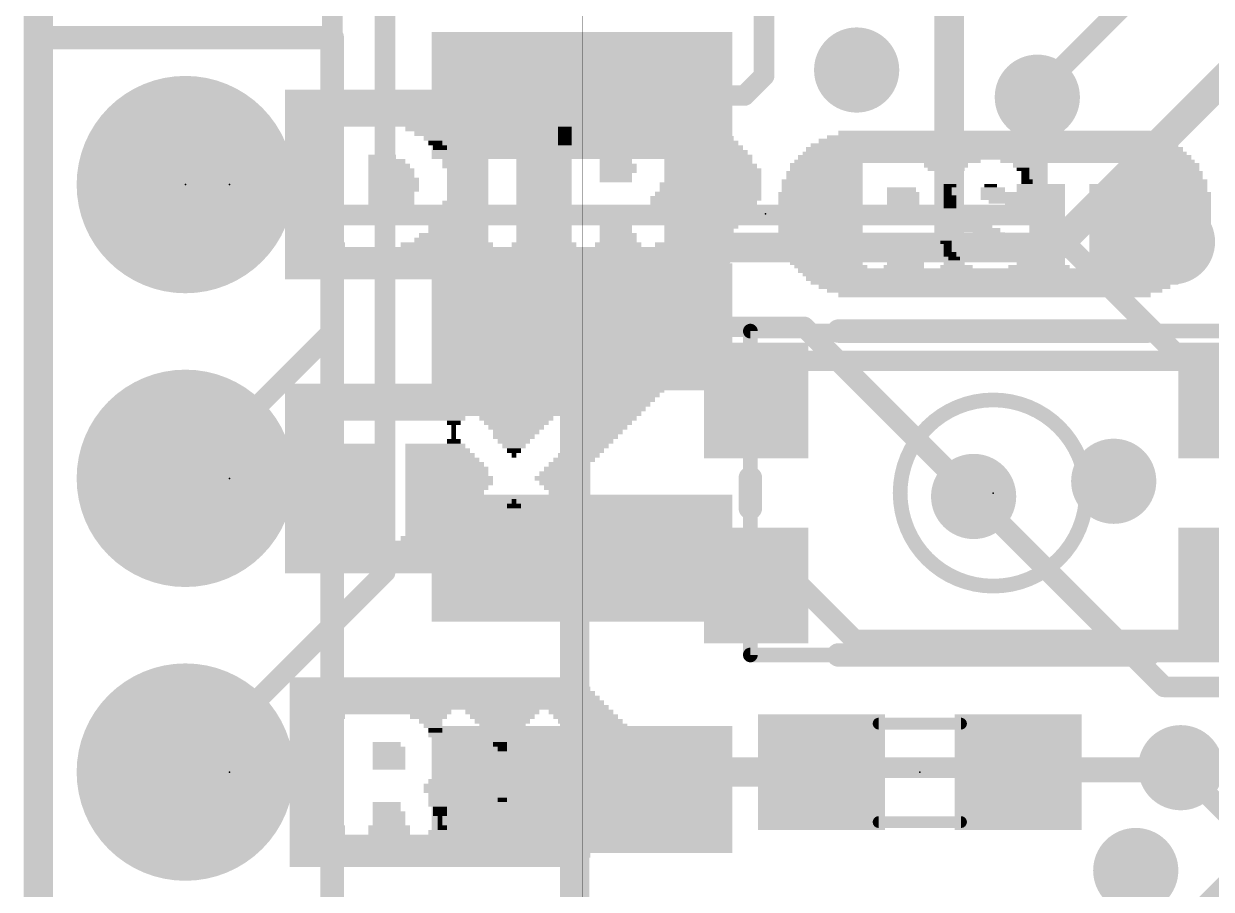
# Model space of a CAD drawing. Extents: x -31.8 to 54.9, y -28.5 to 33.1.
# Drawn here: x -0.13 to 10.14, y 12.96 to 20.44 of the extents above; entities that cross this region are included whole.
import ezdxf

# ---------------------------------------------------------------- set-up
doc = ezdxf.new("R2010")
doc.units = 0
for name, color, linetype in [('1', 12, 'CONTINUOUS'), ('16', 132, 'CONTINUOUS'), ('17', 110, 'CONTINUOUS'), ('18', 110, 'CONTINUOUS'), ('20', 53, 'CONTINUOUS'), ('21', 41, 'CONTINUOUS'), ('22', 40, 'CONTINUOUS'), ('23', 53, 'CONTINUOUS'), ('51', 53, 'CONTINUOUS'), ('52', 253, 'CONTINUOUS')]:
    doc.layers.add(name, color=color, linetype=linetype)

# ---------------------------------------------------------------- blocks, each defined once
blk = doc.blocks.new('RECT')
blk.add_solid([(-0.5, -0.5), (0.5, -0.5), (-0.5, 0.5), (0.5, 0.5)])
blk = doc.blocks.new('ROUNDP')
at = {"const_width": 0.5}
blk.add_lwpolyline([(0, -0.25, 1), (0, 0.25, 1), (0, -0.25)], format="xyb", dxfattribs=at)
blk = doc.blocks.new('ROUNDV')
at = {"const_width": 0.5}
blk.add_lwpolyline([(0, -0.25, 1), (0, 0.25, 1), (0, -0.25)], format="xyb", dxfattribs=at)

msp = doc.modelspace()

# ---------------------------------------------------------------- linework, layer by layer
at = {"layer": '1'}
for points, const_width in [([(0, 24.892), (0, 5.08)], 0.254), ([(7.874, 22.01), (7.874, 18.5058)], 0.254), ([(2.9972, 21.6041), (2.9972, 20.32)], 0.1778), ([(11.3665, 21.082), (8.7903, 18.5058)], 0.254), ([(9.525, 20.74), (8.636, 19.851)], 0.1778), ([(2.54, 17.78), (2.54, 20.5486)], 0.1778), ([(2.9972, 20.32), (2.9972, 15.6972)], 0.1778), ([(8.636, 19.851), (8.636, 19.8054)], 0.1778), ([(5.9328, 18.5058), (4.6355, 17.2085)], 0.254), ([(7.874, 18.5058), (5.9328, 18.5058)], 0.254), ([(8.7903, 18.5058), (7.874, 18.5058)], 0.254), ([(1.27, 16.51), (2.54, 17.78)], 0.1778), ([(6.205, 17.183), (6.548, 17.526)], 0.1778), ([(6.548, 17.526), (9.962, 17.526)], 0.1778), ([(9.962, 17.526), (10.305, 17.183)], 0.1778), ([(4.6355, 13.97), (4.6355, 17.2085)], 0.254), ([(9.7321, 14.7066), (8.0853, 16.3534)], 0.1778), ([(2.9972, 15.6972), (2.794, 15.494)], 0.1778), ([(2.794, 15.494), (1.27, 13.97)], 0.1778), ([(10.5664, 14.7066), (9.7321, 14.7066)], 0.1778), ([(6.77, 13.97), (4.6355, 13.97)], 0.254), ([(4.6355, 11.4427), (4.6355, 13.97)], 0.254), ([(9.8375, 13.97), (9.8756, 14.0081)], 0.1778), ([(9.8756, 14.0081), (10.787, 13.0967)], 0.1778), ([(8.47, 13.97), (9.8375, 13.97)], 0.1778)]:
    msp.add_lwpolyline(points, dxfattribs=dict(at, const_width=const_width))
for points, const_width in [([(3.0417, 20.32, 1), (2.9528, 20.32)], 0.0889), ([(2.9528, 20.32, 1), (3.0417, 20.32)], 0.0889), ([(8.6046, 19.8824, 1), (8.6674, 19.8196)], 0.0889), ([(8.6805, 19.851, 1), (8.5916, 19.851)], 0.0889), ([(8.5916, 19.8054, 1), (8.6805, 19.8054)], 0.0889), ([(5.9328, 18.5693, 1), (5.9328, 18.4423)], 0.127), ([(5.9777, 18.4609, 1), (5.8879, 18.5507)], 0.127), ([(7.874, 18.5693, 1), (7.874, 18.4423)], 0.127), ([(7.874, 18.4423, 1), (7.874, 18.5693)], 0.127), ([(8.7454, 18.5507, 1), (8.8352, 18.4609)], 0.127), ([(8.7903, 18.4423, 1), (8.7903, 18.5693)], 0.127), ([(7.8105, 18.5058, 1), (7.9375, 18.5058)], 0.127), ([(2.5714, 17.7486, 1), (2.5086, 17.8114)], 0.0889), ([(2.4956, 17.78, 1), (2.5844, 17.78)], 0.0889), ([(6.548, 17.5705, 1), (6.548, 17.4815)], 0.0889), ([(6.5794, 17.4946, 1), (6.5166, 17.5574)], 0.0889), ([(9.9934, 17.5574, 1), (9.9306, 17.4946)], 0.0889), ([(9.962, 17.4815, 1), (9.962, 17.5705)], 0.0889), ([(4.699, 17.2085, 1), (4.572, 17.2085)], 0.127), ([(4.5906, 17.2534, 1), (4.6804, 17.1636)], 0.127), ([(6.1736, 17.2144, 1), (6.2364, 17.1516)], 0.0889), ([(1.2386, 16.5414, 1), (1.3014, 16.4786)], 0.0889), ([(8.1167, 16.3848, 1), (8.0539, 16.322)], 0.0889), ([(2.9528, 15.6972, 1), (3.0417, 15.6972)], 0.0889), ([(3.0286, 15.6658, 1), (2.9658, 15.7286)], 0.0889), ([(2.7626, 15.5254, 1), (2.8254, 15.4626)], 0.0889), ([(2.8254, 15.4626, 1), (2.7626, 15.5254)], 0.0889), ([(9.7321, 14.751, 1), (9.7321, 14.6622)], 0.0889), ([(9.7007, 14.6752, 1), (9.7635, 14.738)], 0.0889), ([(4.6355, 14.0335, 1), (4.6355, 13.9065)], 0.127), ([(4.699, 13.97, 1), (4.572, 13.97)], 0.127), ([(6.77, 13.9065, 1), (6.77, 14.0335)], 0.127), ([(9.907, 14.0395, 1), (9.8441, 13.9767)], 0.0889), ([(9.907, 13.9767, 1), (9.8441, 14.0395)], 0.0889), ([(1.2386, 14.0014, 1), (1.3014, 13.9386)], 0.0889), ([(4.572, 13.97, 1), (4.699, 13.97)], 0.127), ([(8.47, 14.0145, 1), (8.47, 13.9256)], 0.0889), ([(9.806, 14.0014, 1), (9.8689, 13.9386)], 0.0889), ([(9.8375, 13.9256, 1), (9.8375, 14.0145)], 0.0889)]:
    msp.add_lwpolyline(points, format="xyb", dxfattribs=dict(at, const_width=const_width))
at = {"layer": '16'}
for points, const_width in [([(0, 5.08), (0, 24.892)], 0.254), ([(6.2738, 19.9898), (6.2738, 23.8556)], 0.1778), ([(6.104, 19.82), (6.2738, 19.9898)], 0.1778), ([(4.7, 19.82), (6.104, 19.82)], 0.1778), ([(8.636, 19.8054), (8.636, 18.7874)], 0.1778), ([(1.5326, 18.7874), (1.27, 19.05)], 0.1778), ([(8.636, 18.7874), (1.5326, 18.7874)], 0.1778), ([(11.3579, 16.0655), (8.636, 18.7874)], 0.1778), ([(9.2202, 11.9507), (15.875, 18.6055)], 0.1778), ([(6.6187, 17.82), (4.7, 17.82)], 0.1778), ([(8.0853, 16.3534), (6.6187, 17.82)], 0.1778), ([(6.35, 15.82), (4.7, 15.82)], 0.1778), ([(6.35, 15.82), (7.057, 15.113)], 0.1778), ([(7.057, 15.113), (11.303, 15.113)], 0.1778), ([(4.7, 13.82), (4.8881, 14.0081)], 0.1778), ([(4.8881, 14.0081), (9.8756, 14.0081)], 0.1778)]:
    msp.add_lwpolyline(points, dxfattribs=dict(at, const_width=const_width))
at = {"layer": '16', "const_width": 0.0889}
for points in [[(6.2294, 19.9898, 1), (6.3183, 19.9898)], [(6.3052, 19.9584, 1), (6.2424, 20.0212)], [(4.7, 19.8645, 1), (4.7, 19.7755)], [(6.0726, 19.8514, 1), (6.1354, 19.7886)], [(6.104, 19.7755, 1), (6.104, 19.8645)], [(8.6805, 19.8054, 1), (8.5916, 19.8054)], [(1.3014, 19.0814, 1), (1.2386, 19.0186)], [(1.5326, 18.8319, 1), (1.5326, 18.743)], [(1.5012, 18.756, 1), (1.564, 18.8188)], [(8.6674, 18.8188, 1), (8.6046, 18.756)], [(8.5916, 18.7874, 1), (8.6805, 18.7874)], [(8.636, 18.743, 1), (8.636, 18.8319)], [(4.7, 17.8645, 1), (4.7, 17.7755)], [(6.6501, 17.8514, 1), (6.5873, 17.7886)], [(6.6187, 17.7755, 1), (6.6187, 17.8645)], [(8.0539, 16.322, 1), (8.1167, 16.3848)], [(4.7, 15.8644, 1), (4.7, 15.7756)], [(6.3814, 15.8514, 1), (6.3186, 15.7886)], [(6.35, 15.7756, 1), (6.35, 15.8644)], [(7.057, 15.1575, 1), (7.057, 15.0686)], [(7.0256, 15.0816, 1), (7.0884, 15.1444)], [(4.8881, 14.0526, 1), (4.8881, 13.9637)], [(4.9195, 13.9767, 1), (4.8567, 14.0395)], [(9.8756, 13.9637, 1), (9.8756, 14.0526)], [(4.6686, 13.8514, 1), (4.7314, 13.7886)]]:
    msp.add_lwpolyline(points, format="xyb", dxfattribs=at)
at = {"layer": '20', "const_width": 0.2032}
msp.add_lwpolyline([(0, 33.02), (0, 5.08)], dxfattribs=at)
at = {"layer": '21', "const_width": 0.2032}
for points in [[(6.917, 17.783), (9.593, 17.783)], [(6.155, 16.513), (6.155, 16.253)], [(9.593, 14.983), (6.917, 14.983)]]:
    msp.add_lwpolyline(points, dxfattribs=at)
at = {"layer": '21'}
for points, const_width in [([(6.917, 17.8338, 1), (6.917, 17.7322)], 0.1016), ([(9.593, 17.7322, 1), (9.593, 17.8338)], 0.1016), ([(8.255, 15.578, 1), (8.255, 17.188, 1), (8.255, 15.578)], 0.127), ([(6.2058, 16.513, 1), (6.1042, 16.513)], 0.1016), ([(6.1042, 16.253, 1), (6.2058, 16.253)], 0.1016), ([(6.917, 15.0338, 1), (6.917, 14.9322)], 0.1016), ([(9.593, 14.9322, 1), (9.593, 15.0338)], 0.1016)]:
    msp.add_lwpolyline(points, format="xyb", dxfattribs=dict(at, const_width=const_width))
at = {"layer": '22', "const_width": 0.2032}
for points in [[(0, 20.32), (2.54, 20.32)], [(2.54, 20.32), (2.54, 5.08)]]:
    msp.add_lwpolyline(points, dxfattribs=at)
at = {"layer": '22', "const_width": 0.1016}
for points in [[(0, 20.3708, 1), (0, 20.2692)], [(2.5908, 20.32, 1), (2.4892, 20.32)], [(2.54, 20.2692, 1), (2.54, 20.3708)]]:
    msp.add_lwpolyline(points, format="xyb", dxfattribs=at)
at = {"layer": '23'}
for p in [(1.27, 19.05), (1.651, 19.05), (6.2865, 18.796), (1.651, 16.51), (8.255, 16.383), (1.651, 13.97), (7.62, 13.97)]:
    msp.add_point(p, dxfattribs=at)
at = {"layer": '51'}
for points, const_width in [([(6.155, 17.8148, 1), (6.155, 17.7513)], 0.0635), ([(6.1867, 17.783, 1), (6.1233, 17.783)], 0.0635), ([(6.155, 15.0148, 1), (6.155, 14.9512)], 0.0635), ([(6.1233, 14.983, 1), (6.1867, 14.983)], 0.0635), ([(7.264, 14.4144, 1), (7.264, 14.3636)], 0.0508), ([(7.976, 14.3636, 1), (7.976, 14.4144)], 0.0508), ([(7.264, 13.5634, 1), (7.264, 13.5126)], 0.0508), ([(7.976, 13.5126, 1), (7.976, 13.5634)], 0.0508)]:
    msp.add_lwpolyline(points, format="xyb", dxfattribs=dict(at, const_width=const_width))
for points, const_width in [([(6.155, 17.783), (6.155, 14.983)], 0.127), ([(6.155, 17.783), (10.355, 17.783)], 0.127), ([(6.155, 14.983), (10.355, 14.983)], 0.127), ([(7.976, 14.389), (7.264, 14.389)], 0.1016), ([(7.976, 13.538), (7.264, 13.538)], 0.1016)]:
    msp.add_lwpolyline(points, dxfattribs=dict(at, const_width=const_width))
at = {"layer": '52', "const_width": 0.0025}
msp.add_lwpolyline([(4.7, 32.32), (4.7, 8.32)], dxfattribs=at)

# ---------------------------------------------------------------- block references
at = {"layer": '1', "xscale": 0.9}
for p in [(6.205, 17.183), (10.305, 17.183), (6.205, 15.583), (10.305, 15.583)]:
    msp.add_blockref('RECT', p, dxfattribs=at)
at = {"layer": '1', "xscale": 1.1, "rotation": 180}
for p in [(6.77, 13.97), (8.47, 13.97)]:
    msp.add_blockref('RECT', p, dxfattribs=at)
at = {"layer": '16', "xscale": 2.6, "yscale": 1.1}
for p in [(4.7, 19.82), (4.7, 17.82), (4.7, 15.82), (4.7, 13.82)]:
    msp.add_blockref('RECT', p, dxfattribs=at)
at = {"layer": '17', "xscale": 1.8796, "yscale": 1.8796}
for p in [(1.27, 19.05), (1.27, 19.05), (1.27, 16.51), (1.27, 16.51), (1.27, 13.97), (1.27, 13.97)]:
    msp.add_blockref('ROUNDP', p, dxfattribs=at)
at = {"layer": '18', "xscale": 0.7366, "yscale": 0.7366}
for p in [(7.0739, 20.0406), (7.0739, 20.0406), (8.636, 19.8054), (8.636, 19.8054), (9.8044, 18.5547), (9.8044, 18.5547), (9.2964, 16.4846), (9.2964, 16.4846), (8.0853, 16.3534), (8.0853, 16.3534), (9.8756, 14.0081), (9.8756, 14.0081), (9.4869, 13.1191), (9.4869, 13.1191)]:
    msp.add_blockref('ROUNDV', p, dxfattribs=at)
at = {"layer": '21'}
for p, xscale, yscale in [((3.851, 19.85), 3.44, 0.04), ((3.871, 19.81), 3.48, 0.04), ((3.911, 19.77), 3.56, 0.04), ((3.931, 19.73), 3.6, 0.04), ((3.951, 19.69), 3.64, 0.04), ((3.971, 19.65), 3.68, 0.04), ((3.991, 19.61), 3.72, 0.04), ((4.011, 19.57), 3.76, 0.04), ((2.371, 19.53), 0.48, 0.04), ((2.371, 19.49), 0.48, 0.04), ((3.331, 19.53), 0.32, 0.04), ((3.371, 19.49), 0.24, 0.04), ((4.551, 19.53), 0.12, 0.04), ((4.551, 19.49), 0.12, 0.04), ((5.551, 19.53), 0.76, 0.04), ((5.611, 19.49), 0.72, 0.04), ((8.2665, 19.496), 2.7, 0.04), ((2.371, 19.45), 0.48, 0.04), ((2.371, 19.41), 0.48, 0.04), ((3.411, 19.45), 0.16, 0.04), ((3.431, 19.41), 0.12, 0.04), ((4.551, 19.45), 0.12, 0.04), ((4.551, 19.41), 0.12, 0.04), ((5.651, 19.45), 0.72, 0.04), ((5.691, 19.41), 0.72, 0.04), ((8.2665, 19.391), 3.18, 0.03), ((8.2665, 19.426), 3.04, 0.04), ((8.2665, 19.461), 2.9, 0.03), ((2.371, 19.37), 0.48, 0.04), ((2.371, 19.33), 0.48, 0.04), ((2.371, 19.29), 0.48, 0.04), ((2.971, 19.29), 0.24, 0.04), ((3.471, 19.37), 0.12, 0.04), ((3.671, 19.33), 0.44, 0.04), ((3.671, 19.29), 0.44, 0.04), ((4.371, 19.33), 0.48, 0.04), ((4.371, 19.29), 0.48, 0.04), ((4.531, 19.37), 0.16, 0.04), ((4.971, 19.29), 0.24, 0.04), ((5.731, 19.37), 0.72, 0.04), ((5.751, 19.33), 0.76, 0.04), ((5.771, 19.29), 0.8, 0.04), ((8.2665, 19.286), 3.4, 0.04), ((8.2665, 19.321), 3.32, 0.03), ((8.2665, 19.356), 3.26, 0.04), ((2.371, 19.25), 0.48, 0.04), ((2.371, 19.21), 0.48, 0.04), ((3.011, 19.25), 0.32, 0.04), ((3.031, 19.21), 0.36, 0.04), ((3.691, 19.25), 0.4, 0.04), ((3.691, 19.21), 0.4, 0.04), ((4.371, 19.25), 0.48, 0.04), ((4.371, 19.21), 0.48, 0.04), ((4.991, 19.25), 0.28, 0.04), ((5.011, 19.21), 0.32, 0.04), ((5.791, 19.25), 0.76, 0.04), ((5.811, 19.21), 0.8, 0.04), ((6.8115, 19.216), 0.63, 0.04), ((7.3415, 19.251), 1.61, 0.03), ((7.8465, 19.216), 0.38, 0.04), ((9.1565, 19.251), 1.68, 0.03), ((8.4965, 19.216), 0.14, 0.04), ((9.7215, 19.216), 0.63, 0.04), ((2.371, 19.17), 0.48, 0.04), ((2.371, 19.13), 0.48, 0.04), ((2.371, 19.09), 0.48, 0.04), ((3.051, 19.17), 0.4, 0.04), ((3.051, 19.13), 0.4, 0.04), ((3.071, 19.09), 0.44, 0.04), ((3.711, 19.17), 0.36, 0.04), ((3.711, 19.13), 0.36, 0.04), ((3.711, 19.09), 0.36, 0.04), ((4.371, 19.17), 0.48, 0.04), ((4.371, 19.13), 0.48, 0.04), ((4.371, 19.09), 0.48, 0.04), ((5.011, 19.17), 0.32, 0.04), ((4.991, 19.13), 0.28, 0.04), ((4.991, 19.09), 0.28, 0.04), ((5.831, 19.17), 0.84, 0.04), ((5.831, 19.13), 0.84, 0.04), ((5.831, 19.09), 0.84, 0.04), ((6.7965, 19.146), 0.66, 0.04), ((6.7965, 19.111), 0.66, 0.03), ((6.8115, 19.181), 0.63, 0.03), ((7.8465, 19.181), 0.32, 0.03), ((7.8615, 19.146), 0.21, 0.04), ((7.8665, 19.111), 0.14, 0.03), ((8.5115, 19.181), 0.11, 0.03), ((8.5315, 19.146), 0.07, 0.04), ((8.5315, 19.111), 0.07, 0.03), ((9.7365, 19.181), 0.6, 0.03), ((9.7515, 19.146), 0.63, 0.04), ((9.7515, 19.111), 0.63, 0.03), ((2.371, 19.05), 0.48, 0.04), ((2.371, 19.01), 0.48, 0.04), ((3.071, 19.05), 0.44, 0.04), ((3.071, 19.01), 0.44, 0.04), ((3.711, 19.05), 0.36, 0.04), ((3.711, 19.01), 0.36, 0.04), ((4.371, 19.05), 0.48, 0.04), ((4.371, 19.01), 0.48, 0.04), ((5.811, 19.05), 0.88, 0.04), ((5.811, 19.01), 0.88, 0.04), ((6.7765, 19.076), 0.7, 0.04), ((6.7765, 19.041), 0.7, 0.03), ((6.7765, 19.006), 0.7, 0.04), ((7.4615, 19.006), 0.25, 0.04), ((7.8665, 19.076), 0.14, 0.04), ((7.8815, 19.041), 0.11, 0.03), ((7.8615, 19.006), 0.07, 0.04), ((8.2515, 19.006), 0.21, 0.04), ((8.2315, 19.041), 0.11, 0.03), ((8.6665, 19.041), 0.42, 0.03), ((8.6665, 19.006), 0.42, 0.04), ((8.5465, 19.076), 0.1, 0.04), ((9.5965, 19.041), 1.02, 0.03), ((9.5965, 19.006), 1.02, 0.04), ((9.7565, 19.076), 0.7, 0.04), ((2.371, 18.97), 0.48, 0.04), ((2.371, 18.93), 0.48, 0.04), ((2.371, 18.89), 0.48, 0.04), ((3.051, 18.97), 0.4, 0.04), ((3.051, 18.93), 0.4, 0.04), ((3.051, 18.89), 0.4, 0.04), ((3.691, 18.89), 0.4, 0.04), ((3.711, 18.97), 0.36, 0.04), ((3.711, 18.93), 0.36, 0.04), ((4.371, 18.97), 0.48, 0.04), ((4.371, 18.93), 0.48, 0.04), ((4.371, 18.89), 0.48, 0.04), ((5.771, 18.93), 0.96, 0.04), ((5.751, 18.89), 0.92, 0.04), ((5.791, 18.97), 0.92, 0.04), ((6.7615, 18.971), 0.73, 0.03), ((6.7615, 18.936), 0.73, 0.04), ((6.7615, 18.901), 0.73, 0.03), ((7.4765, 18.971), 0.28, 0.03), ((7.4765, 18.936), 0.28, 0.04), ((7.4765, 18.901), 0.28, 0.03), ((7.8615, 18.971), 0.07, 0.03), ((7.8815, 18.936), 0.11, 0.04), ((7.8815, 18.901), 0.11, 0.03), ((8.5115, 18.971), 0.73, 0.03), ((8.5115, 18.936), 0.73, 0.04), ((8.5465, 18.901), 0.66, 0.03), ((9.6115, 18.971), 1.05, 0.03), ((9.6115, 18.936), 1.05, 0.04), ((9.6115, 18.901), 1.05, 0.03), ((2.371, 18.85), 0.48, 0.04), ((2.371, 18.81), 0.48, 0.04), ((2.371, 18.77), 0.48, 0.04), ((3.031, 18.85), 0.36, 0.04), ((3.011, 18.81), 0.32, 0.04), ((2.971, 18.77), 0.16, 0.04), ((3.671, 18.77), 0.44, 0.04), ((3.691, 18.85), 0.4, 0.04), ((3.691, 18.81), 0.4, 0.04), ((4.371, 18.85), 0.48, 0.04), ((4.371, 18.81), 0.48, 0.04), ((4.371, 18.77), 0.48, 0.04), ((4.971, 18.77), 0.24, 0.04), ((5.751, 18.85), 0.84, 0.04), ((5.751, 18.81), 0.84, 0.04), ((5.751, 18.77), 0.76, 0.04), ((6.7615, 18.866), 0.73, 0.04), ((6.7615, 18.831), 0.73, 0.03), ((6.7615, 18.796), 0.73, 0.04), ((7.4765, 18.866), 0.28, 0.04), ((7.4615, 18.831), 0.25, 0.03), ((7.8815, 18.866), 0.11, 0.04), ((7.8965, 18.831), 0.14, 0.03), ((7.8965, 18.796), 0.14, 0.04), ((8.6165, 18.866), 0.52, 0.04), ((8.6665, 18.831), 0.42, 0.03), ((8.6865, 18.796), 0.38, 0.04), ((9.6115, 18.866), 1.05, 0.04), ((9.6115, 18.831), 1.05, 0.03), ((9.6115, 18.796), 1.05, 0.04), ((2.371, 18.73), 0.48, 0.04), ((2.371, 18.69), 0.48, 0.04), ((3.631, 18.69), 0.52, 0.04), ((3.651, 18.73), 0.48, 0.04), ((4.371, 18.73), 0.48, 0.04), ((4.371, 18.69), 0.48, 0.04), ((4.971, 18.73), 0.24, 0.04), ((4.991, 18.69), 0.28, 0.04), ((5.731, 18.73), 0.72, 0.04), ((5.731, 18.69), 0.64, 0.04), ((6.7615, 18.761), 0.73, 0.03), ((6.7615, 18.726), 0.73, 0.04), ((6.7615, 18.691), 0.73, 0.03), ((8.0015, 18.691), 0.49, 0.03), ((7.9165, 18.761), 0.24, 0.03), ((7.9515, 18.726), 0.31, 0.04), ((8.7015, 18.761), 0.35, 0.03), ((8.7015, 18.726), 0.35, 0.04), ((8.7215, 18.691), 0.31, 0.03), ((9.6115, 18.761), 1.05, 0.03), ((9.6115, 18.726), 1.05, 0.04), ((9.6115, 18.691), 1.05, 0.03), ((2.371, 18.65), 0.48, 0.04), ((2.371, 18.61), 0.48, 0.04), ((2.371, 18.57), 0.48, 0.04), ((3.571, 18.57), 0.64, 0.04), ((3.591, 18.61), 0.6, 0.04), ((3.631, 18.65), 0.52, 0.04), ((4.371, 18.65), 0.48, 0.04), ((4.371, 18.61), 0.48, 0.04), ((4.371, 18.57), 0.48, 0.04), ((4.991, 18.65), 0.28, 0.04), ((5.011, 18.61), 0.32, 0.04), ((5.011, 18.57), 0.32, 0.04), ((5.711, 18.65), 0.6, 0.04), ((5.691, 18.61), 0.56, 0.04), ((5.671, 18.57), 0.52, 0.04), ((6.7615, 18.656), 0.73, 0.04), ((6.7615, 18.621), 0.73, 0.03), ((6.7765, 18.586), 0.7, 0.04), ((8.0365, 18.656), 0.56, 0.04), ((7.8615, 18.621), 0.21, 0.03), ((7.8665, 18.586), 0.14, 0.04), ((8.2165, 18.621), 0.28, 0.03), ((8.2315, 18.586), 0.25, 0.04), ((8.7215, 18.656), 0.31, 0.04), ((8.7215, 18.621), 0.31, 0.03), ((8.7215, 18.586), 0.31, 0.04), ((9.6115, 18.656), 1.05, 0.04), ((9.6115, 18.621), 1.05, 0.03), ((9.5965, 18.586), 1.02, 0.04), ((2.391, 18.53), 0.52, 0.04), ((3.991, 18.49), 3.72, 0.04), ((3.531, 18.53), 0.8, 0.04), ((4.371, 18.53), 0.56, 0.04), ((5.011, 18.53), 0.4, 0.04), ((5.611, 18.53), 0.56, 0.04), ((6.7765, 18.551), 0.7, 0.03), ((6.7765, 18.516), 0.7, 0.04), ((6.7965, 18.481), 0.66, 0.03), ((7.4415, 18.551), 0.21, 0.03), ((7.4615, 18.516), 0.25, 0.04), ((7.4615, 18.481), 0.25, 0.03), ((7.8465, 18.551), 0.1, 0.03), ((7.8615, 18.516), 0.07, 0.04), ((7.8615, 18.481), 0.07, 0.03), ((8.2315, 18.551), 0.17, 0.03), ((8.7015, 18.481), 0.35, 0.03), ((8.7215, 18.551), 0.31, 0.03), ((8.7215, 18.516), 0.31, 0.04), ((9.5965, 18.551), 1.02, 0.03), ((9.5965, 18.516), 1.02, 0.04), ((9.5765, 18.481), 0.98, 0.03), ((3.971, 18.45), 3.68, 0.04), ((3.951, 18.41), 3.64, 0.04), ((3.931, 18.37), 3.6, 0.04), ((6.7965, 18.446), 0.66, 0.04), ((6.8115, 18.411), 0.63, 0.03), ((6.8115, 18.376), 0.63, 0.04), ((7.4765, 18.446), 0.28, 0.04), ((7.4765, 18.411), 0.28, 0.03), ((7.4965, 18.376), 0.32, 0.04), ((7.8815, 18.446), 0.11, 0.04), ((7.9165, 18.376), 0.18, 0.04), ((7.9165, 18.411), 0.1, 0.03), ((8.6665, 18.376), 0.42, 0.04), ((8.6865, 18.411), 0.38, 0.03), ((8.7015, 18.446), 0.35, 0.04), ((9.5765, 18.446), 0.98, 0.04), ((9.5615, 18.411), 0.95, 0.03), ((9.5615, 18.376), 0.95, 0.04), ((3.911, 18.33), 3.56, 0.04), ((3.871, 18.29), 3.48, 0.04), ((6.8515, 18.341), 0.63, 0.03), ((8.2665, 18.306), 3.4, 0.04), ((8.2665, 18.271), 3.32, 0.03), ((7.4815, 18.341), 0.35, 0.03), ((7.9365, 18.341), 0.28, 0.03), ((8.6515, 18.341), 0.53, 0.03), ((9.5265, 18.341), 0.94, 0.03), ((3.851, 18.25), 3.44, 0.04), ((8.2665, 18.236), 3.26, 0.04), ((8.2665, 18.201), 3.18, 0.03), ((8.2665, 18.166), 3.04, 0.04), ((8.2665, 18.131), 2.9, 0.03), ((8.2665, 18.096), 2.7, 0.04), ((3.791, 17.31), 3.32, 0.04), ((3.771, 17.27), 3.28, 0.04), ((3.751, 17.23), 3.24, 0.04), ((3.731, 17.19), 3.2, 0.04), ((3.711, 17.15), 3.16, 0.04), ((3.691, 17.11), 3.12, 0.04), ((3.671, 17.07), 3.08, 0.04), ((2.911, 17.03), 1.56, 0.04), ((4.131, 17.03), 0.64, 0.04), ((4.851, 17.03), 0.64, 0.04), ((2.351, 16.99), 0.44, 0.04), ((2.351, 16.95), 0.44, 0.04), ((3.591, 16.99), 0.12, 0.04), ((3.591, 16.95), 0.04, 0.04), ((4.131, 16.99), 0.56, 0.04), ((4.131, 16.95), 0.48, 0.04), ((4.851, 16.99), 0.56, 0.04), ((4.851, 16.95), 0.48, 0.04), ((2.351, 16.91), 0.44, 0.04), ((2.351, 16.87), 0.44, 0.04), ((2.371, 16.83), 0.48, 0.04), ((3.591, 16.83), 0.12, 0.04), ((3.591, 16.91), 0.04, 0.04), ((3.591, 16.87), 0.04, 0.04), ((4.131, 16.91), 0.4, 0.04), ((4.111, 16.87), 0.36, 0.04), ((4.111, 16.83), 0.28, 0.04), ((4.771, 16.83), 0.4, 0.04), ((4.831, 16.91), 0.44, 0.04), ((4.811, 16.87), 0.4, 0.04), ((2.531, 16.79), 0.8, 0.04), ((2.531, 16.75), 0.8, 0.04), ((3.431, 16.79), 0.52, 0.04), ((3.451, 16.75), 0.56, 0.04), ((4.111, 16.79), 0.2, 0.04), ((4.111, 16.75), 0.12, 0.04), ((4.731, 16.79), 0.4, 0.04), ((4.711, 16.75), 0.36, 0.04), ((2.531, 16.71), 0.8, 0.04), ((2.531, 16.67), 0.8, 0.04), ((2.531, 16.63), 0.8, 0.04), ((3.471, 16.71), 0.6, 0.04), ((3.491, 16.67), 0.64, 0.04), ((3.511, 16.63), 0.68, 0.04), ((4.111, 16.71), 0.04, 0.04), ((4.591, 16.63), 0.36, 0.04), ((4.631, 16.67), 0.36, 0.04), ((4.671, 16.71), 0.36, 0.04), ((2.531, 16.59), 0.8, 0.04), ((2.531, 16.55), 0.8, 0.04), ((2.531, 16.51), 0.8, 0.04), ((3.531, 16.59), 0.72, 0.04), ((3.531, 16.55), 0.72, 0.04), ((3.551, 16.51), 0.76, 0.04), ((4.531, 16.51), 0.48, 0.04), ((4.551, 16.55), 0.44, 0.04), ((4.571, 16.59), 0.4, 0.04), ((2.531, 16.47), 0.8, 0.04), ((2.531, 16.43), 0.8, 0.04), ((3.551, 16.47), 0.76, 0.04), ((3.531, 16.43), 0.72, 0.04), ((4.551, 16.47), 0.44, 0.04), ((4.571, 16.43), 0.4, 0.04), ((2.531, 16.39), 0.8, 0.04), ((2.531, 16.35), 0.8, 0.04), ((2.531, 16.31), 0.8, 0.04), ((3.511, 16.39), 0.68, 0.04), ((3.491, 16.35), 0.64, 0.04), ((3.471, 16.31), 0.6, 0.04), ((4.111, 16.31), 0.04, 0.04), ((4.591, 16.39), 0.36, 0.04), ((4.611, 16.35), 0.4, 0.04), ((4.651, 16.31), 0.4, 0.04), ((2.531, 16.27), 0.8, 0.04), ((2.531, 16.23), 0.8, 0.04), ((3.451, 16.27), 0.56, 0.04), ((3.431, 16.23), 0.52, 0.04), ((4.111, 16.23), 0.2, 0.04), ((4.111, 16.27), 0.12, 0.04), ((4.691, 16.27), 0.4, 0.04), ((4.731, 16.23), 0.4, 0.04), ((2.531, 16.19), 0.8, 0.04), ((2.531, 16.15), 0.8, 0.04), ((2.531, 16.11), 0.8, 0.04), ((3.411, 16.19), 0.48, 0.04), ((3.411, 16.15), 0.48, 0.04), ((3.391, 16.11), 0.44, 0.04), ((4.131, 16.11), 0.4, 0.04), ((4.131, 16.15), 0.32, 0.04), ((4.131, 16.19), 0.24, 0.04), ((4.771, 16.19), 0.4, 0.04), ((4.811, 16.15), 0.4, 0.04), ((4.831, 16.11), 0.44, 0.04), ((2.531, 16.07), 0.8, 0.04), ((2.531, 16.03), 0.8, 0.04), ((3.391, 16.07), 0.44, 0.04), ((3.411, 16.03), 0.48, 0.04), ((4.111, 16.03), 0.52, 0.04), ((4.111, 16.07), 0.44, 0.04), ((4.851, 16.07), 0.48, 0.04), ((4.871, 16.03), 0.52, 0.04), ((2.551, 15.99), 0.84, 0.04), ((3.671, 15.95), 3.08, 0.04), ((3.691, 15.91), 3.12, 0.04), ((3.411, 15.99), 0.56, 0.04), ((4.111, 15.99), 0.6, 0.04), ((4.871, 15.99), 0.6, 0.04), ((3.711, 15.87), 3.16, 0.04), ((3.731, 15.83), 3.2, 0.04), ((3.751, 15.79), 3.24, 0.04), ((3.771, 15.75), 3.28, 0.04), ((3.791, 15.71), 3.32, 0.04), ((3.411, 14.77), 2.48, 0.04), ((3.431, 14.73), 2.52, 0.04), ((3.471, 14.69), 2.6, 0.04), ((3.491, 14.65), 2.64, 0.04), ((3.511, 14.61), 2.68, 0.04), ((3.531, 14.57), 2.72, 0.04), ((3.551, 14.53), 2.76, 0.04), ((2.871, 14.49), 1.4, 0.04), ((4.011, 14.49), 0.64, 0.04), ((4.691, 14.49), 0.56, 0.04), ((2.411, 14.45), 0.48, 0.04), ((2.391, 14.41), 0.44, 0.04), ((2.391, 14.37), 0.44, 0.04), ((3.371, 14.45), 0.32, 0.04), ((3.391, 14.41), 0.2, 0.04), ((3.411, 14.37), 0.16, 0.04), ((4.011, 14.45), 0.56, 0.04), ((4.011, 14.41), 0.48, 0.04), ((4.011, 14.37), 0.4, 0.04), ((4.731, 14.45), 0.56, 0.04), ((4.771, 14.41), 0.56, 0.04), ((4.811, 14.37), 0.56, 0.04), ((2.391, 14.33), 0.44, 0.04), ((2.391, 14.29), 0.44, 0.04), ((3.431, 14.33), 0.12, 0.04), ((3.451, 14.29), 0.16, 0.04), ((4.011, 14.33), 0.32, 0.04), ((4.011, 14.29), 0.24, 0.04), ((4.811, 14.29), 0.72, 0.04), ((4.811, 14.33), 0.64, 0.04), ((2.391, 14.25), 0.44, 0.04), ((2.391, 14.21), 0.44, 0.04), ((2.391, 14.17), 0.44, 0.04), ((3.011, 14.21), 0.24, 0.04), ((3.031, 14.17), 0.28, 0.04), ((3.491, 14.25), 0.16, 0.04), ((3.511, 14.21), 0.2, 0.04), ((3.551, 14.17), 0.2, 0.04), ((3.991, 14.25), 0.2, 0.04), ((3.991, 14.21), 0.12, 0.04), ((4.011, 14.17), 0.08, 0.04), ((4.811, 14.17), 0.88, 0.04), ((4.831, 14.21), 0.84, 0.04), ((4.831, 14.25), 0.76, 0.04), ((2.391, 14.13), 0.44, 0.04), ((2.391, 14.09), 0.44, 0.04), ((2.391, 14.05), 0.44, 0.04), ((3.031, 14.13), 0.28, 0.04), ((3.031, 14.09), 0.28, 0.04), ((3.031, 14.05), 0.28, 0.04), ((3.571, 14.13), 0.24, 0.04), ((3.591, 14.09), 0.28, 0.04), ((3.611, 14.05), 0.32, 0.04), ((4.791, 14.05), 1.08, 0.04), ((4.811, 14.09), 1.04, 0.04), ((4.811, 14.13), 0.96, 0.04), ((2.391, 14.01), 0.44, 0.04), ((2.391, 13.97), 0.44, 0.04), ((3.031, 14.01), 0.28, 0.04), ((3.611, 14.01), 0.4, 0.04), ((3.611, 13.97), 0.4, 0.04), ((4.751, 13.97), 1.16, 0.04), ((4.771, 14.01), 1.12, 0.04), ((2.391, 13.93), 0.44, 0.04), ((2.391, 13.89), 0.44, 0.04), ((2.391, 13.85), 0.44, 0.04), ((3.531, 13.85), 0.4, 0.04), ((3.571, 13.89), 0.4, 0.04), ((3.611, 13.93), 0.4, 0.04), ((4.771, 13.93), 1.12, 0.04), ((4.791, 13.89), 1.08, 0.04), ((4.811, 13.85), 1.04, 0.04), ((2.391, 13.81), 0.44, 0.04), ((2.391, 13.77), 0.44, 0.04), ((3.511, 13.81), 0.36, 0.04), ((3.511, 13.77), 0.28, 0.04), ((4.811, 13.81), 0.96, 0.04), ((4.811, 13.77), 0.88, 0.04), ((2.391, 13.73), 0.44, 0.04), ((2.391, 13.69), 0.44, 0.04), ((2.391, 13.65), 0.44, 0.04), ((3.011, 13.69), 0.24, 0.04), ((3.011, 13.65), 0.24, 0.04), ((3.491, 13.73), 0.24, 0.04), ((3.471, 13.69), 0.2, 0.04), ((3.471, 13.65), 0.12, 0.04), ((4.011, 13.65), 0.24, 0.04), ((4.011, 13.69), 0.16, 0.04), ((4.011, 13.73), 0.08, 0.04), ((4.811, 13.73), 0.88, 0.04), ((4.811, 13.69), 0.8, 0.04), ((4.811, 13.65), 0.72, 0.04), ((2.391, 13.61), 0.44, 0.04), ((2.391, 13.57), 0.44, 0.04), ((3.031, 13.61), 0.28, 0.04), ((3.031, 13.57), 0.28, 0.04), ((3.471, 13.61), 0.12, 0.04), ((3.471, 13.57), 0.04, 0.04), ((4.011, 13.57), 0.4, 0.04), ((4.011, 13.61), 0.32, 0.04), ((4.811, 13.61), 0.64, 0.04), ((4.811, 13.57), 0.56, 0.04), ((2.391, 13.53), 0.44, 0.04), ((2.411, 13.49), 0.48, 0.04), ((2.411, 13.45), 0.48, 0.04), ((3.031, 13.49), 0.36, 0.04), ((3.031, 13.45), 0.36, 0.04), ((3.031, 13.53), 0.28, 0.04), ((3.471, 13.45), 0.2, 0.04), ((3.471, 13.53), 0.04, 0.04), ((3.491, 13.49), 0.08, 0.04), ((3.991, 13.45), 0.6, 0.04), ((3.991, 13.49), 0.52, 0.04), ((4.011, 13.53), 0.48, 0.04), ((4.711, 13.45), 0.52, 0.04), ((4.771, 13.53), 0.56, 0.04), ((4.751, 13.49), 0.52, 0.04), ((3.551, 13.41), 2.76, 0.04), ((3.531, 13.37), 2.72, 0.04), ((3.511, 13.33), 2.68, 0.04), ((3.491, 13.29), 2.64, 0.04), ((3.471, 13.25), 2.6, 0.04), ((3.431, 13.21), 2.52, 0.04), ((3.411, 13.17), 2.48, 0.04)]:
    msp.add_blockref('RECT', p, dxfattribs=dict(at, xscale=xscale, yscale=yscale))
at = {"layer": '51'}
for p, xscale, yscale, rotation in [((1.27, 19.05), 0.508, 0.508, 270), ((1.27, 16.51), 0.508, 0.508, 270), ((7.0398, 13.9649), 0.5001, 0.95, 180), ((8.2081, 13.9649), 0.5001, 0.95, 180), ((1.27, 13.97), 0.508, 0.508, 270)]:
    msp.add_blockref('RECT', p, dxfattribs=dict(at, xscale=xscale, yscale=yscale, rotation=rotation))
at = {"layer": '51', "xscale": 0.2, "yscale": 0.6}
for p in [(6.055, 17.183), (6.055, 15.583)]:
    msp.add_blockref('RECT', p, dxfattribs=at)
at = {"layer": '52', "xscale": 1.1, "yscale": 1.1}
for p in [(5.25, 19.82), (5.25, 17.82), (5.25, 15.82), (5.25, 13.82)]:
    msp.add_blockref('RECT', p, dxfattribs=at)

doc.saveas('drawing.dxf')
